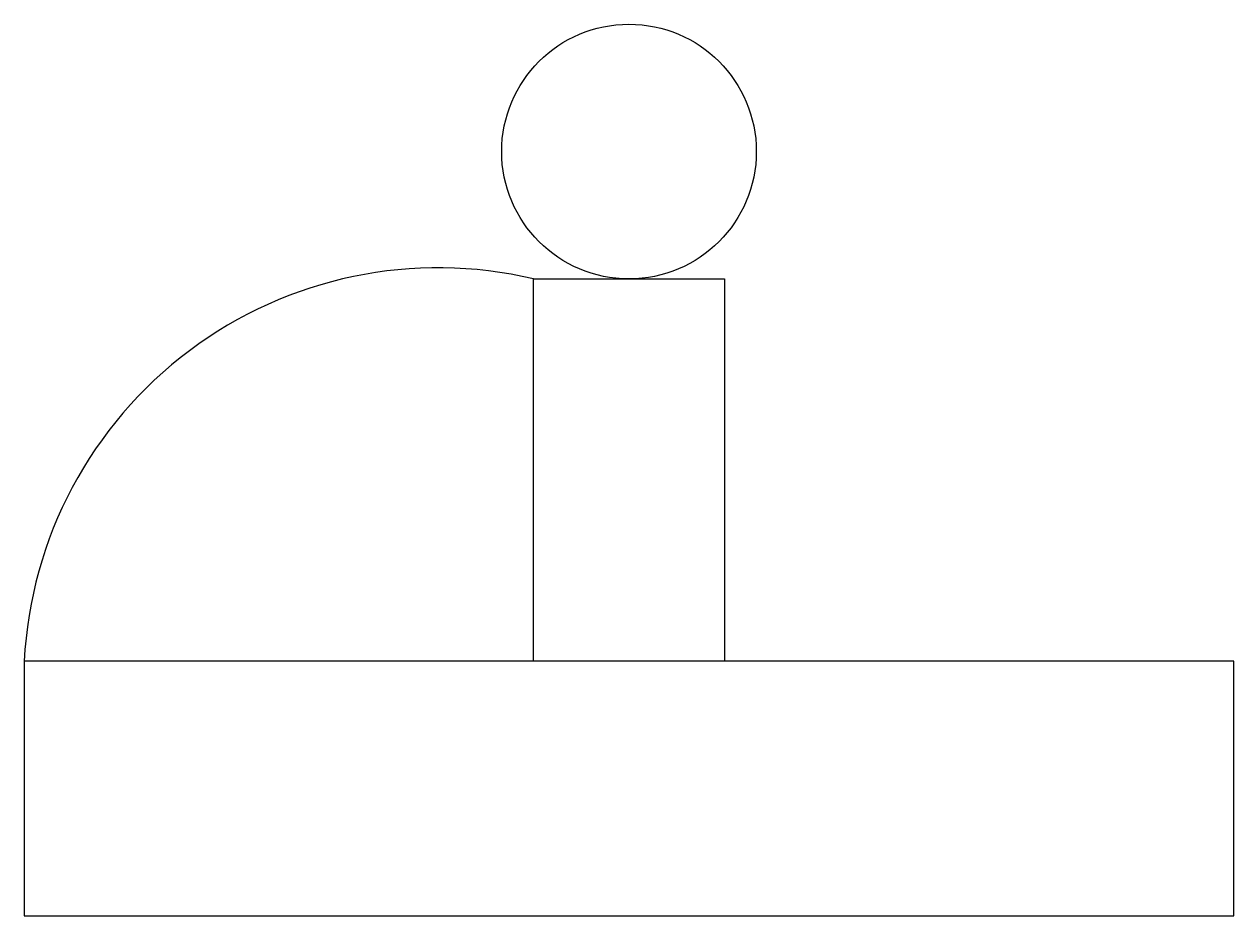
# Model space of a CAD drawing. Header units: millimetres. Extents: x 0 to 95, y 0 to 70.
import ezdxf

# ---------------------------------------------------------------- set-up
doc = ezdxf.new("R2010")
doc.units = ezdxf.units.MM

msp = doc.modelspace()

# ---------------------------------------------------------------- linework, layer by layer
for p, q in [((40, 20), (40, 50)), ((40, 50), (55, 50)), ((55, 50), (55, 20)), ((95, 20), (0, 20)), ((0, 20), (0, 0)), ((55, 20), (40, 20)), ((95, 0), (95, 20)), ((0, 0), (95, 0))]:
    msp.add_line(p, q)
msp.add_circle((47.5, 60), 10)
msp.add_arc((32.5, 18.333), 32.543, 76.67547, 177.06433)

doc.saveas('drawing.dxf')
